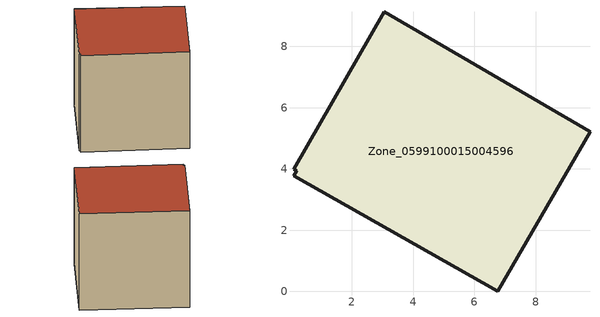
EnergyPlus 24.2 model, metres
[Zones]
Zone_0599100015004596
 floor ground (C_G): 0.11,3.78 0.2,3.93 0.09,4 3.06,9.14 9.78,5.21 6.76,0 z0.88
 wall outside (C_F): 6.76,0 9.78,5.21 3.06,9.14 0.09,4 0.2,3.93 0.11,3.78 6.76,0 z0.88:8.91
 roof outside (C_R): 0.2,3.93 0.11,3.78 6.76,0 9.78,5.21 3.06,9.14 0.09,4 z8.91
[BUILDING]
Pand.0599100015004596: North Axis=0; Terrain=City; Loads Convergence Tolerance Value=0.04; Temperature Convergence Tolerance Value=0.4; Solar Distribution=FullExterior; Maximum Number of Warmup Days=25; Minimum Number of Warmup Days=1
[Site:Location]
Rotterdam.The.Hague.AP_ZH_NLD Design_Conditions: Latitude=51.96; Longitude=4.45; Time Zone=1; Elevation=-4.5
[SITE:GROUNDTEMPERATURE:BUILDINGSURFACE]
18, 18, 18, 18, 18, 18, 18, 18, 18, 18, 18, 18
[MATERIAL] Thermal Absorptance=0.9; Solar Absorptance=0.7; Visible Absorptance=0.7
Name | Roughness | Thickness | Conductivity | Density | Specific Heat
G.TI.1946-1964 | MediumSmooth | 0.15 | 1 | 540 | 1210
F.TI.1946-1964 | Rough | 0.3 | 0.857143 | 1920 | 840
R.TI.1946-1964 | MediumRough | 0.2 | 0.277778 | 1500 | 1000
[CONSTRUCTION]
C_G: G.TI.1946-1964
C_F: F.TI.1946-1964
C_R: R.TI.1946-1964
[ZONE]
Zone_0599100015004596: Type=1; Multiplier=1; Ceiling Height=Autocalculate; Volume=Autocalculate; Floor Area=autocalculate; Part of Total Floor Area=Yes
[ZONEINFILTRATION:DESIGNFLOWRATE]
Infil_Zone_0599100015004596: Zone or ZoneList or Space or SpaceList=Zone_0599100015004596; Schedule=AlwaysOn; Design Flow Rate Calculation Method=Flow/Area; Flow Rate per Floor Area=0.003; Constant Term Coefficient=1; Temperature Term Coefficient=0; Velocity Term Coefficient=0; Velocity Squared Term Coefficient=0
[HVACTEMPLATE:ZONE:IDEALLOADSAIRSYSTEM]
Zone_0599100015004596: Maximum Heating Supply Air Temperature=50; Minimum Cooling Supply Air Temperature=13; Maximum Heating Supply Air Humidity Ratio=0.0156; Minimum Cooling Supply Air Humidity Ratio=0.0077; Heating Limit=NoLimit; Cooling Limit=NoLimit; Dehumidification Control Type=ConstantSensibleHeatRatio; Cooling Sensible Heat Ratio=0.7; Dehumidification Setpoint=60; Humidification Control Type=None; Humidification Setpoint=30; Outdoor Air Method=None; Outdoor Air Flow Rate per Person=0.00944; Outdoor Air Flow Rate per Zone Floor Area=0; Outdoor Air Flow Rate per Zone=0; Demand Controlled Ventilation Type=None; Outdoor Air Economizer Type=NoEconomizer; Heat Recovery Type=None; Sensible Heat Recovery Effectiveness=0.7; Latent Heat Recovery Effectiveness=0.65
[ZONECONTROL:THERMOSTAT]
ThermostatControl_Zone_0599100015004596: Zone or ZoneList=Zone_0599100015004596; Control Type Schedule=DualSetpointControlType; Control 1=Thermostat_Zone_0599100015004596; Temperature Difference Between Cutout And Setpoint=0
[THERMOSTATSETPOINT:DUALSETPOINT]
Thermostat_Zone_0599100015004596: Heating Setpoint Temperature Schedule=HeatingSetpoint_Zone_0599100015004596; Cooling Setpoint Temperature Schedule=CoolingSetpoint_Zone_0599100015004596
[SCHEDULE:COMPACT]
HeatingSetpoint_Zone_0599100015004596: Through: 12/31, For: AllDays, Until: 24:00, 21
CoolingSetpoint_Zone_0599100015004596: Through: 12/31, For: AllDays, Until: 24:00, 24
DualSetpointControlType: Through: 12/31, For: AllDays, Until: 24:00, 4
AlwaysOn: Through: 12/31, For: AllDays, Until: 24:00, 1
